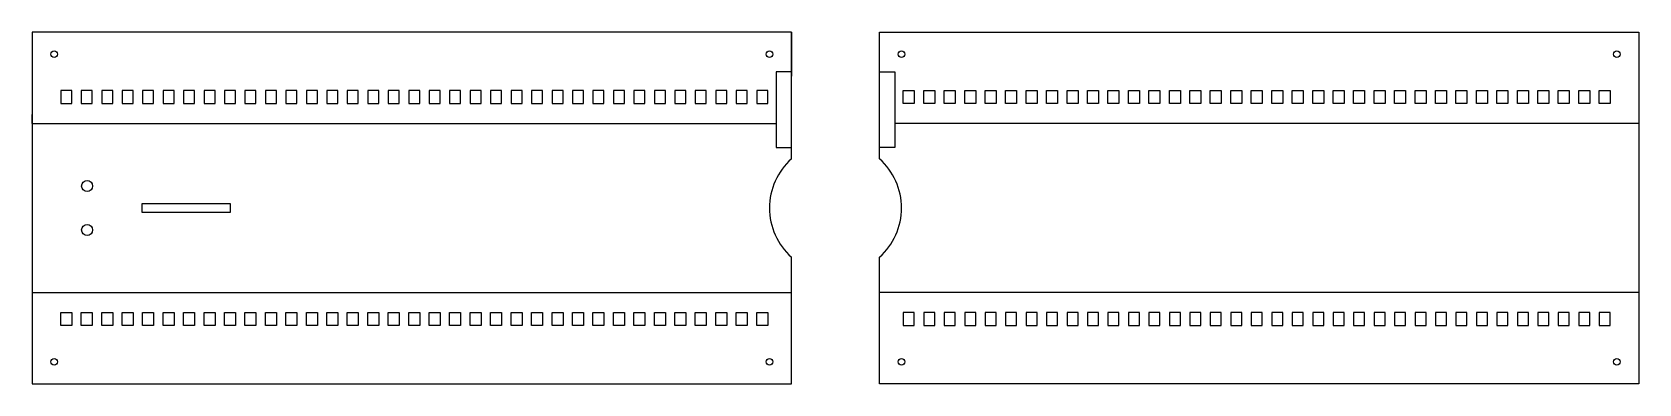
# Model space of a CAD drawing. Extents: x 1316 to 2046, y 47 to 207.
import ezdxf

# ---------------------------------------------------------------- set-up
doc = ezdxf.new("R2010")
doc.units = 0
doc.layers.get('0').update_dxf_attribs({"linetype": 'CONTINUOUS'})

# ---------------------------------------------------------------- blocks, each defined once
blk = doc.blocks.new('*U141')
for p, q in [((-2.5, 3), (-2.5, -3)), ((2.5, 3), (-2.5, 3)), ((2.5, -3), (2.5, 3)), ((-2.5, -3), (2.5, -3))]:
    blk.add_line(p, q)
blk = doc.blocks.new('*U142')
at = {"color": 0, "linetype": 'ByBlock', "lineweight": -2, "transparency": 16777216}
for p in [(0, 0), (9.3, 0), (18.6, 0), (27.9, 0), (37.2, 0), (46.5, 0), (55.8, 0), (65.1, 0), (74.4, 0), (83.7, 0), (93, 0), (102.3, 0), (111.6, 0), (120.9, 0), (130.2, 0), (139.5, 0), (148.8, 0), (158.1, 0), (167.4, 0), (176.7, 0), (186, 0), (195.3, 0), (204.6, 0), (213.9, 0), (223.2, 0), (232.5, 0), (241.8, 0), (251.1, 0), (260.4, 0), (269.7, 0), (279, 0), (288.3, 0), (297.6, 0), (306.9, 0), (316.2, 0)]:
    blk.add_blockref('*U141', p, dxfattribs=at)
blk = doc.blocks.new('*U151')
for p, q in [((-2.5, 3), (-2.5, -3)), ((2.5, 3), (-2.5, 3)), ((2.5, -3), (2.5, 3)), ((-2.5, -3), (2.5, -3))]:
    blk.add_line(p, q)
blk = doc.blocks.new('*U152')
at = {"color": 0, "linetype": 'ByBlock', "lineweight": -2, "transparency": 16777216}
for p in [(0, 0), (9.3, 0), (18.6, 0), (27.9, 0), (37.2, 0), (46.5, 0), (55.8, 0), (65.1, 0), (74.4, 0), (83.7, 0), (93, 0), (102.3, 0), (111.6, 0), (120.9, 0), (130.2, 0), (139.5, 0), (148.8, 0), (158.1, 0), (167.4, 0), (176.7, 0), (186, 0), (195.3, 0), (204.6, 0), (213.9, 0), (223.2, 0), (232.5, 0), (241.8, 0), (251.1, 0), (260.4, 0), (269.7, 0), (279, 0), (288.3, 0), (297.6, 0), (306.9, 0), (316.2, 0)]:
    blk.add_blockref('*U151', p, dxfattribs=at)
blk = doc.blocks.new('*U153')
for p, q in [((-2.5, 3), (-2.5, -3)), ((2.5, 3), (-2.5, 3)), ((2.5, -3), (2.5, 3)), ((-2.5, -3), (2.5, -3))]:
    blk.add_line(p, q)
blk = doc.blocks.new('*U154')
at = {"color": 0, "linetype": 'ByBlock', "lineweight": -2, "transparency": 16777216}
for p in [(0, 0), (9.3, 0), (18.6, 0), (27.9, 0), (37.2, 0), (46.5, 0), (55.8, 0), (65.1, 0), (74.4, 0), (83.7, 0), (93, 0), (102.3, 0), (111.6, 0), (120.9, 0), (130.2, 0), (139.5, 0), (148.8, 0), (158.1, 0), (167.4, 0), (176.7, 0), (186, 0), (195.3, 0), (204.6, 0), (213.9, 0), (223.2, 0), (232.5, 0), (241.8, 0), (251.1, 0), (260.4, 0), (269.7, 0), (279, 0), (288.3, 0), (297.6, 0), (306.9, 0), (316.2, 0)]:
    blk.add_blockref('*U153', p, dxfattribs=at)
blk = doc.blocks.new('*U155')
for p, q in [((-2.5, 3), (-2.5, -3)), ((2.5, 3), (-2.5, 3)), ((2.5, -3), (2.5, 3)), ((-2.5, -3), (2.5, -3))]:
    blk.add_line(p, q)
blk = doc.blocks.new('*U156')
at = {"color": 0, "linetype": 'ByBlock', "lineweight": -2, "transparency": 16777216}
for p in [(0, 0), (9.3, 0), (18.6, 0), (27.9, 0), (37.2, 0), (46.5, 0), (55.8, 0), (65.1, 0), (74.4, 0), (83.7, 0), (93, 0), (102.3, 0), (111.6, 0), (120.9, 0), (130.2, 0), (139.5, 0), (148.8, 0), (158.1, 0), (167.4, 0), (176.7, 0), (186, 0), (195.3, 0), (204.6, 0), (213.9, 0), (223.2, 0), (232.5, 0), (241.8, 0), (251.1, 0), (260.4, 0), (269.7, 0), (279, 0), (288.3, 0), (297.6, 0), (306.9, 0), (316.2, 0)]:
    blk.add_blockref('*U155', p, dxfattribs=at)

msp = doc.modelspace()

# ---------------------------------------------------------------- linework, layer by layer
for p, q in [((1661.13, 206.8), (1316.13, 206.8)), ((1316.13, 206.8), (1316.13, 46.8)), ((1661.13, 149.16), (1661.13, 206.8)), ((1661.13, 206.8), (1661.13, 186.8)), ((1701.13, 206.8), (2046.13, 206.8)), ((1701.13, 149.16), (1701.13, 206.8)), ((2046.13, 206.8), (2046.13, 46.8)), ((1661.13, 188.8), (1654.13, 188.8)), ((1654.13, 188.8), (1654.13, 154.3)), ((1701.13, 188.8), (1708.13, 188.8)), ((1708.13, 188.8), (1708.13, 154.3)), ((1316.13, 165.3), (1316.13, 169.3)), ((1316.13, 165.3), (1654.13, 165.3)), ((2046.13, 165.3), (1708.13, 165.3)), ((1654.13, 154.3), (1661.13, 154.3)), ((1708.13, 154.3), (1701.13, 154.3)), ((1366.13, 128.8), (1406.13, 128.8)), ((1366.13, 124.8), (1366.13, 128.8)), ((1406.13, 124.8), (1366.13, 124.8)), ((1406.13, 128.8), (1406.13, 124.8)), ((1661.13, 46.8), (1661.13, 104.44)), ((1661.13, 46.8), (1661.13, 104.44)), ((1701.13, 46.8), (1701.13, 104.44)), ((1701.13, 46.8), (1701.13, 104.44)), ((1316.13, 88.3), (1661.13, 88.3)), ((2046.13, 88.3), (1701.13, 88.3)), ((1316.13, 46.8), (1661.13, 46.8)), ((2046.13, 46.8), (1701.13, 46.8))]:
    msp.add_line(p, q)
for centre, radius in [((1326.13, 196.8), 1.5), ((1651.13, 196.8), 1.5), ((1711.13, 196.8), 1.5), ((2036.13, 196.8), 1.5), ((1341.13, 136.8), 2.5), ((1341.13, 116.8), 2.5), ((1326.13, 56.8), 1.5), ((1651.13, 56.8), 1.5), ((1711.13, 56.8), 1.5), ((2036.13, 56.8), 1.5)]:
    msp.add_circle(centre, radius)
for start, end in [(131.81031, 228.18969), (311.81031, 48.18969)]:
    msp.add_arc((1681.13, 126.8), 30, start, end)

# ---------------------------------------------------------------- block references
msp.add_blockref('*U142', (1331.63, 177.3))
at = {"xscale": -1}
msp.add_blockref('*U152', (2030.63, 177.3), dxfattribs=at)
at = {"xscale": -1, "rotation": 180}
msp.add_blockref('*U154', (1331.63, 76.3), dxfattribs=at)
at = {"rotation": 180}
msp.add_blockref('*U156', (2030.63, 76.3), dxfattribs=at)

doc.saveas('drawing.dxf')
